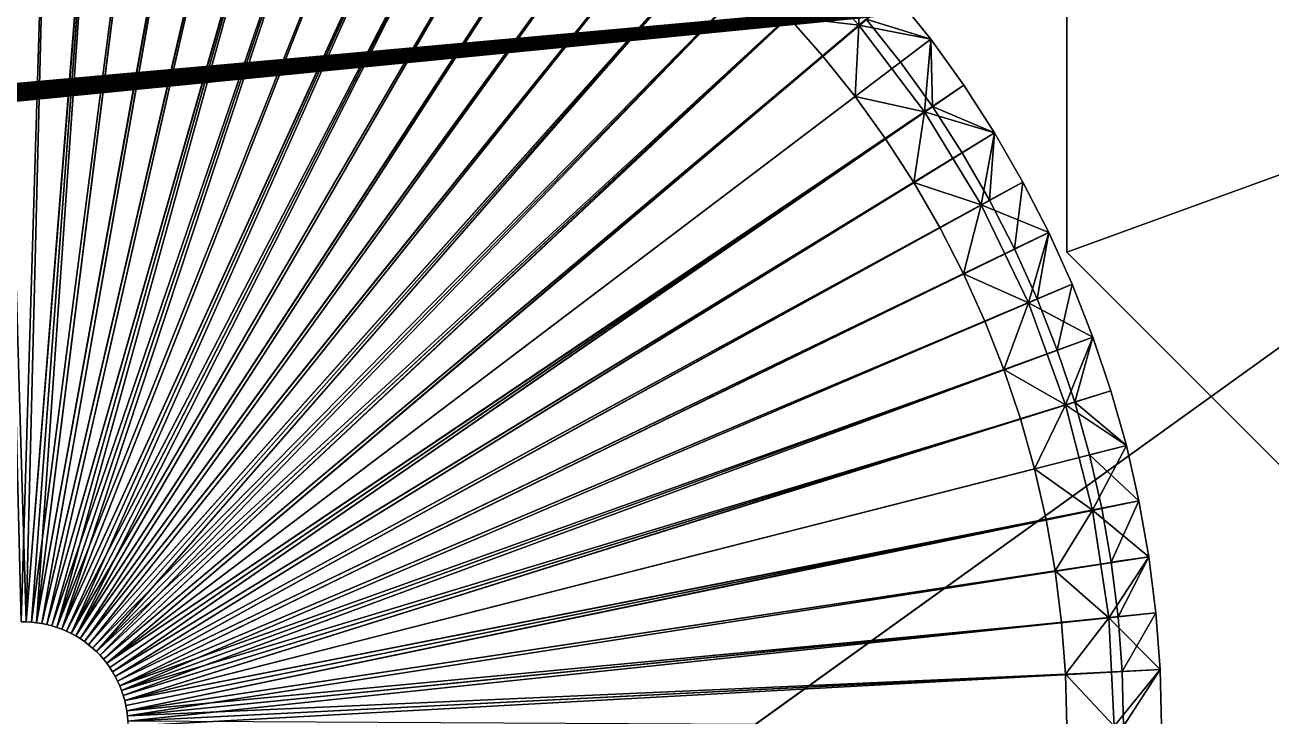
# Model space of a CAD drawing. Header units: millimetres. Extents: x 0 to 520, y -2 to 382.
# Drawn here: x 456.03 to 482.31, y 342.21 to 356.79 of the extents above; entities that cross this region are included whole.
import ezdxf

# ---------------------------------------------------------------- set-up
doc = ezdxf.new("R2010")
doc.units = ezdxf.units.MM

msp = doc.modelspace()

# ---------------------------------------------------------------- linework, layer by layer
at = {"layer": 'BRASS', "color": 52}
for points in [[(509.2, 369.2, 103), (10.8, 369.2, 103), (10.8, 10.8, 103)], [(509.2, 369.2, 103), (10.8, 10.8, 103), (509.2, 10.8, 103)], [(455.4017, 365.9925), (455.9452, 344.1993), (456.0548, 344.1993)], [(456.5983, 365.9925), (455.4017, 365.9925), (456.0548, 344.1993)], [(457.7935, 365.9329), (456.5983, 365.9925), (456.0548, 344.1993)], [(457.7935, 365.9329), (456.0548, 344.1993), (456.1644, 344.1938)], [(458.9842, 365.8137), (457.7935, 365.9329), (456.1644, 344.1938)], [(458.9842, 365.8137), (456.1644, 344.1938), (456.2736, 344.1829)], [(460.1676, 365.6354), (458.9842, 365.8137), (456.2736, 344.1829)], [(460.1676, 365.6354), (456.2736, 344.1829), (456.382, 344.1666)], [(461.3405, 365.3983), (460.1676, 365.6354), (456.382, 344.1666)], [(461.3405, 365.3983), (456.382, 344.1666), (456.4895, 344.1448)], [(462.5002, 365.103), (461.3405, 365.3983), (456.4895, 344.1448)], [(462.5002, 365.103), (456.4895, 344.1448), (456.5958, 344.1178)], [(462.5002, 365.103), (456.5958, 344.1178), (456.7007, 344.0854)], [(463.6437, 364.7503), (462.5002, 365.103), (456.7007, 344.0854)], [(463.6437, 364.7503), (456.7007, 344.0854), (456.8038, 344.0479)], [(464.7682, 364.341), (463.6437, 364.7503), (456.8038, 344.0479)], [(465.8709, 363.8761), (464.7682, 364.341), (456.8038, 344.0479)], [(455.4515, 363.9932, -14), (456.5485, 363.9932, -14), (455.9452, 344.1993, -14)], [(455.9452, 344.1993, -14), (456.5485, 363.9932, -14), (456.0548, 344.1993, -14)], [(456.5485, 363.9932, -14), (457.6441, 363.9385, -14), (456.0548, 344.1993, -14)], [(456.0548, 344.1993, -14), (457.6441, 363.9385, -14), (456.1644, 344.1938, -14)], [(456.1644, 344.1938, -14), (457.6441, 363.9385, -14), (456.2736, 344.1829, -14)], [(457.6441, 363.9385, -14), (458.7356, 363.8293, -14), (456.2736, 344.1829, -14)], [(458.7356, 363.8293, -14), (459.8203, 363.6658, -14), (456.2736, 344.1829, -14)], [(465.8709, 363.8761), (456.8038, 344.0479), (456.9048, 344.0053)], [(465.8709, 363.8761), (456.9048, 344.0053), (457.0037, 343.9577)], [(466.9491, 363.3569), (465.8709, 363.8761), (457.0037, 343.9577)], [(456.2736, 344.1829, -14), (459.8203, 363.6658, -14), (456.382, 344.1666, -14)], [(459.8203, 363.6658, -14), (460.8955, 363.4484, -14), (456.382, 344.1666, -14)], [(456.382, 344.1666, -14), (460.8955, 363.4484, -14), (456.4895, 344.1448, -14)], [(460.8955, 363.4484, -14), (461.9585, 363.1777, -14), (456.4895, 344.1448, -14)], [(468, 362.7846), (466.9491, 363.3569), (457.0037, 343.9577)], [(456.4895, 344.1448, -14), (461.9585, 363.1777, -14), (456.5958, 344.1178, -14)], [(461.9585, 363.1777, -14), (463.0067, 362.8544, -14), (456.5958, 344.1178, -14)], [(456.5958, 344.1178, -14), (463.0067, 362.8544, -14), (456.7007, 344.0854, -14)], [(463.0067, 362.8544, -14), (464.0375, 362.4792, -14), (456.7007, 344.0854, -14)], [(468, 362.7846), (457.0037, 343.9577), (457.1, 343.9053)], [(469.0211, 362.1606), (468, 362.7846), (457.1, 343.9053)], [(456.7007, 344.0854, -14), (464.0375, 362.4792, -14), (456.8038, 344.0479, -14)], [(464.0375, 362.4792, -14), (465.0483, 362.0531, -14), (456.8038, 344.0479, -14)], [(456.8038, 344.0479, -14), (465.0483, 362.0531, -14), (456.9048, 344.0053, -14)], [(465.0483, 362.0531, -14), (466.0366, 361.5772, -14), (456.9048, 344.0053, -14)], [(469.0211, 362.1606), (457.1, 343.9053), (457.1936, 343.8481)], [(470.0098, 361.4865), (469.0211, 362.1606), (457.1936, 343.8481)], [(456.9048, 344.0053, -14), (466.0366, 361.5772, -14), (457.0037, 343.9577, -14)], [(457.0037, 343.9577, -14), (466.0366, 361.5772, -14), (457.1, 343.9053, -14)], [(466.0366, 361.5772, -14), (467, 361.0526, -14), (457.1, 343.9053, -14)], [(470.0098, 361.4865), (457.1936, 343.8481), (457.2842, 343.7863)], [(470.9638, 360.764), (470.0098, 361.4865), (457.2842, 343.7863)], [(467, 361.0526, -14), (467.936, 360.4806, -14), (457.1, 343.9053, -14)], [(470.9638, 360.764), (457.2842, 343.7863), (457.3717, 343.72)], [(471.8805, 359.9947), (470.9638, 360.764), (457.3717, 343.72)], [(457.1, 343.9053, -14), (467.936, 360.4806, -14), (457.1936, 343.8481, -14)], [(467.936, 360.4806, -14), (468.8424, 359.8626, -14), (457.1936, 343.8481, -14)], [(457.1936, 343.8481, -14), (468.8424, 359.8626, -14), (457.2842, 343.7863, -14)], [(468.8424, 359.8626, -14), (469.7168, 359.2003, -14), (457.2842, 343.7863, -14)], [(471.8805, 359.9947), (457.3717, 343.72), (457.4557, 343.6495)], [(472.7577, 359.1808), (471.8805, 359.9947), (457.4557, 343.6495)], [(20.5, 359.5, 86), (499.5, 359.5, 86), (184.9589, 344.6495, 86)], [(184.9589, 344.6495, 86), (499.5, 359.5, 86), (185.0411, 344.6495, 86)], [(185.0411, 344.6495, 86), (499.5, 359.5, 86), (185.1233, 344.6454, 86)], [(185.1233, 344.6454, 86), (499.5, 359.5, 86), (185.2052, 344.6372, 86)], [(185.2052, 344.6372, 86), (499.5, 359.5, 86), (185.2865, 344.6249, 86)], [(185.2865, 344.6249, 86), (499.5, 359.5, 86), (185.3672, 344.6086, 86)], [(185.3672, 344.6086, 86), (499.5, 359.5, 86), (185.4469, 344.5883, 86)], [(185.4469, 344.5883, 86), (499.5, 359.5, 86), (185.5255, 344.5641, 86)], [(185.5255, 344.5641, 86), (499.5, 359.5, 86), (334.9589, 344.6495, 86)], [(334.9589, 344.6495, 86), (499.5, 359.5, 86), (335.0411, 344.6495, 86)], [(335.0411, 344.6495, 86), (499.5, 359.5, 86), (335.1233, 344.6454, 86)], [(335.1233, 344.6454, 86), (499.5, 359.5, 86), (335.2052, 344.6372, 86)], [(335.2052, 344.6372, 86), (499.5, 359.5, 86), (335.2865, 344.6249, 86)], [(335.2865, 344.6249, 86), (499.5, 359.5, 86), (335.3672, 344.6086, 86)], [(335.3672, 344.6086, 86), (499.5, 359.5, 86), (335.4469, 344.5883, 86)], [(335.4469, 344.5883, 86), (499.5, 359.5, 86), (335.5255, 344.5641, 86)], [(335.5255, 344.5641, 86), (499.5, 359.5, 86), (335.6028, 344.5359, 86)], [(335.6028, 344.5359, 86), (499.5, 359.5, 86), (335.6786, 344.504, 86)], [(335.6786, 344.504, 86), (499.5, 359.5, 86), (335.7527, 344.4683, 86)], [(335.7527, 344.4683, 86), (499.5, 359.5, 86), (335.825, 344.4289, 86)], [(335.825, 344.4289, 86), (499.5, 359.5, 86), (335.8952, 344.386, 86)], [(335.8952, 344.386, 86), (499.5, 359.5, 86), (335.9632, 344.3397, 86)], [(335.9632, 344.3397, 86), (499.5, 359.5, 86), (336.0288, 344.29, 86)], [(336.0288, 344.29, 86), (499.5, 359.5, 86), (336.0918, 344.2371, 86)], [(336.0918, 344.2371, 86), (499.5, 359.5, 86), (336.1521, 344.1812, 86)], [(336.1521, 344.1812, 86), (499.5, 359.5, 86), (336.2095, 344.1223, 86)], [(336.2095, 344.1223, 86), (499.5, 359.5, 86), (336.264, 344.0606, 86)], [(336.264, 344.0606, 86), (499.5, 359.5, 86), (336.3153, 343.9963, 86)], [(336.3153, 343.9963, 86), (499.5, 359.5, 86), (336.3633, 343.9295, 86)], [(336.3633, 343.9295, 86), (499.5, 359.5, 86), (336.4079, 343.8604, 86)], [(336.4079, 343.8604, 86), (499.5, 359.5, 86), (336.4491, 343.7891, 86)], [(336.4491, 343.7891, 86), (499.5, 359.5, 86), (336.4866, 343.7159, 86)], [(336.4866, 343.7159, 86), (499.5, 359.5, 86), (336.5204, 343.6409, 86)], [(336.5204, 343.6409, 86), (499.5, 359.5, 86), (336.5505, 343.5643, 86)], [(336.5505, 343.5643, 86), (499.5, 359.5, 86), (336.5767, 343.4863, 86)], [(336.5767, 343.4863, 86), (499.5, 359.5, 86), (336.599, 343.4071, 86)], [(336.599, 343.4071, 86), (499.5, 359.5, 86), (481.6847, 310.9963, 86)], [(481.6847, 310.9963, 86), (499.5, 359.5, 86), (481.736, 311.0606, 86)], [(481.736, 311.0606, 86), (499.5, 359.5, 86), (481.7905, 311.1223, 86)], [(481.7905, 311.1223, 86), (499.5, 359.5, 86), (481.8479, 311.1812, 86)], [(481.8479, 311.1812, 86), (499.5, 359.5, 86), (481.9082, 311.2371, 86)], [(481.9082, 311.2371, 86), (499.5, 359.5, 86), (481.9712, 311.29, 86)], [(481.9712, 311.29, 86), (499.5, 359.5, 86), (482.0368, 311.3397, 86)], [(482.0368, 311.3397, 86), (499.5, 359.5, 86), (482.1048, 311.386, 86)], [(482.1048, 311.386, 86), (499.5, 359.5, 86), (482.175, 311.4289, 86)], [(482.175, 311.4289, 86), (499.5, 359.5, 86), (482.2473, 311.4683, 86)], [(482.2473, 311.4683, 86), (499.5, 359.5, 86), (482.3214, 311.504, 86)], [(457.2842, 343.7863, -14), (469.7168, 359.2003, -14), (457.3717, 343.72, -14)], [(469.7168, 359.2003, -14), (470.5571, 358.4952, -14), (457.3717, 343.72, -14)], [(472.7577, 359.1808), (457.4557, 343.6495), (457.5361, 343.5749)], [(472.7577, 359.1808), (457.5361, 343.5749), (473.5932, 358.3241)], [(457.3717, 343.72, -14), (470.5571, 358.4952, -14), (457.4557, 343.6495, -14)], [(457.4557, 343.6495, -14), (470.5571, 358.4952, -14), (457.5361, 343.5749, -14)], [(470.5571, 358.4952, -14), (471.3612, 357.7491, -14), (457.5361, 343.5749, -14)], [(473.5932, 358.3241), (457.5361, 343.5749), (457.6127, 343.4964)], [(473.5932, 358.3241), (457.6127, 343.4964), (457.6853, 343.4141)], [(473.5932, 358.3241), (457.6853, 343.4141), (474.3851, 357.4269)], [(472.0594, 358.4649, -13), (473.5932, 358.3241, -12), (473.619, 356.7841, -13)], [(472.0594, 358.4649, -13), (473.619, 356.7841, -13), (472.1271, 356.9638, -14)], [(473.619, 356.7841, -13), (473.5932, 358.3241, -12), (474.3851, 357.4269, -12)], [(457.5361, 343.5749, -14), (471.3612, 357.7491, -14), (457.6127, 343.4964, -14)], [(457.6127, 343.4964, -14), (471.3612, 357.7491, -14), (472.1271, 356.9638, -14)], [(474.3851, 357.4269), (457.6853, 343.4141), (457.7537, 343.3284)], [(474.3851, 357.4269), (457.7537, 343.3284), (475.1312, 356.4913)], [(473.619, 356.7841, -13), (474.3851, 357.4269, -12), (475.1312, 356.4913, -12)], [(473.7722, 356.9127, -3), (474.3851, 357.4269, -3), (475.1312, 356.4913, -3)], [(474.3851, 357.4269, -4), (473.7722, 356.9127, -4), (475.1312, 356.4913, -4)], [(475.1312, 356.4913), (475.1312, 356.4913, -3), (474.3851, 357.4269, -3)], [(474.3851, 357.4269), (475.1312, 356.4913), (474.3851, 357.4269, -3)], [(475.1312, 356.4913, -4), (475.1312, 356.4913, -12), (474.3851, 357.4269, -12)], [(474.3851, 357.4269, -4), (475.1312, 356.4913, -4), (474.3851, 357.4269, -12)], [(457.6127, 343.4964, -14), (472.1271, 356.9638, -14), (457.6853, 343.4141, -14)], [(457.6853, 343.4141, -14), (472.1271, 356.9638, -14), (472.853, 356.1413, -14)], [(473.619, 356.7841, -13), (472.853, 356.1413, -14), (472.1271, 356.9638, -14)], [(473.619, 356.7841, -13), (473.5369, 355.2837, -14), (472.853, 356.1413, -14)], [(473.619, 356.7841, -13), (475.0035, 354.9564, -13), (473.5369, 355.2837, -14)], [(473.619, 356.7841, -13), (475.1312, 356.4913, -12), (475.0035, 354.9564, -13)], [(473.7722, 356.9127, -3), (475.1312, 356.4913, -3), (474.4935, 356.0083, -3)], [(473.7722, 356.9127, -3), (474.4935, 356.0083, -3), (474.4935, 356.0083, -4)], [(473.7722, 356.9127, -3), (474.4935, 356.0083, -4), (473.7722, 356.9127, -4)], [(475.1312, 356.4913, -4), (473.7722, 356.9127, -4), (474.4935, 356.0083, -4)], [(475.1312, 356.4913), (457.7537, 343.3284), (475.8297, 355.5197)], [(474.4935, 356.0083, -3), (475.1312, 356.4913, -3), (475.1687, 355.069, -3)], [(475.1312, 356.4913, -4), (474.4935, 356.0083, -4), (475.1687, 355.069, -4)], [(475.0035, 354.9564, -13), (475.1312, 356.4913, -12), (475.8297, 355.5197, -12)], [(475.8297, 355.5197), (475.8297, 355.5197, -3), (475.1312, 356.4913, -3)], [(475.1312, 356.4913), (475.8297, 355.5197), (475.1312, 356.4913, -3)], [(475.1687, 355.069, -3), (475.1312, 356.4913, -3), (475.8297, 355.5197, -3)], [(475.1312, 356.4913, -4), (475.1687, 355.069, -4), (475.8297, 355.5197, -4)], [(475.1312, 356.4913, -4), (475.8297, 355.5197, -4), (475.8297, 355.5197, -12)], [(475.1312, 356.4913, -4), (475.8297, 355.5197, -12), (475.1312, 356.4913, -12)], [(457.6853, 343.4141, -14), (472.853, 356.1413, -14), (457.7537, 343.3284, -14)], [(457.7537, 343.3284, -14), (472.853, 356.1413, -14), (473.5369, 355.2837, -14)], [(474.4935, 356.0083, -3), (475.1687, 355.069, -3), (475.1687, 355.069, -4)], [(474.4935, 356.0083, -3), (475.1687, 355.069, -4), (474.4935, 356.0083, -4)], [(475.8297, 355.5197), (457.7537, 343.3284), (457.8177, 343.2393)], [(475.8297, 355.5197), (457.8177, 343.2393), (457.8772, 343.1472)], [(475.8297, 355.5197), (457.8772, 343.1472), (476.479, 354.5144)], [(475.0035, 354.9564, -13), (475.8297, 355.5197, -12), (476.479, 354.5144, -12)], [(475.1687, 355.069, -3), (475.8297, 355.5197, -3), (476.479, 354.5144, -3)], [(475.8297, 355.5197, -4), (475.1687, 355.069, -4), (476.479, 354.5144, -4)], [(475.8297, 355.5197), (476.479, 354.5144), (476.479, 354.5144, -3)], [(475.8297, 355.5197), (476.479, 354.5144, -3), (475.8297, 355.5197, -3)], [(475.8297, 355.5197, -4), (476.479, 354.5144, -4), (476.479, 354.5144, -12)], [(475.8297, 355.5197, -4), (476.479, 354.5144, -12), (475.8297, 355.5197, -12)], [(457.7537, 343.3284, -14), (473.5369, 355.2837, -14), (474.1773, 354.393, -14)], [(475.0035, 354.9564, -13), (474.1773, 354.393, -14), (473.5369, 355.2837, -14)], [(475.0035, 354.9564, -13), (474.7724, 353.4716, -14), (474.1773, 354.393, -14)], [(475.0035, 354.9564, -13), (476.1991, 352.9998, -13), (474.7724, 353.4716, -14)], [(475.0035, 354.9564, -13), (476.479, 354.5144, -12), (476.1991, 352.9998, -13)], [(475.1687, 355.069, -3), (476.479, 354.5144, -3), (475.7963, 354.0973, -3)], [(475.1687, 355.069, -3), (475.7963, 354.0973, -3), (475.7963, 354.0973, -4)], [(475.1687, 355.069, -3), (475.7963, 354.0973, -4), (475.1687, 355.069, -4)], [(476.479, 354.5144, -4), (475.1687, 355.069, -4), (475.7963, 354.0973, -4)], [(457.7537, 343.3284, -14), (474.1773, 354.393, -14), (457.8177, 343.2393, -14)], [(457.8177, 343.2393, -14), (474.1773, 354.393, -14), (457.8772, 343.1472, -14)], [(476.479, 354.5144), (457.8772, 343.1472), (457.9321, 343.0522)], [(457.8772, 343.1472, -14), (474.1773, 354.393, -14), (474.7724, 353.4716, -14)], [(476.479, 354.5144), (457.9321, 343.0522), (477.0773, 353.4781)], [(475.7963, 354.0973, -3), (476.479, 354.5144, -3), (476.3747, 353.0955, -3)], [(476.479, 354.5144, -4), (475.7963, 354.0973, -4), (476.3747, 353.0955, -4)], [(476.1991, 352.9998, -13), (476.479, 354.5144, -12), (477.0773, 353.4781, -12)], [(476.3747, 353.0955, -3), (476.479, 354.5144, -3), (477.0773, 353.4781, -3)], [(476.479, 354.5144, -4), (476.3747, 353.0955, -4), (477.0773, 353.4781, -4)], [(477.0773, 353.4781), (477.0773, 353.4781, -3), (476.479, 354.5144, -3)], [(476.479, 354.5144), (477.0773, 353.4781), (476.479, 354.5144, -3)], [(476.479, 354.5144, -4), (477.0773, 353.4781, -4), (477.0773, 353.4781, -12)], [(476.479, 354.5144, -4), (477.0773, 353.4781, -12), (476.479, 354.5144, -12)], [(475.7963, 354.0973, -3), (476.3747, 353.0955, -3), (476.3747, 353.0955, -4)], [(475.7963, 354.0973, -3), (476.3747, 353.0955, -4), (475.7963, 354.0973, -4)], [(457.8772, 343.1472, -14), (474.7724, 353.4716, -14), (457.9321, 343.0522, -14)], [(477.0773, 353.4781), (457.9321, 343.0522), (457.9821, 342.9545)], [(457.9321, 343.0522, -14), (474.7724, 353.4716, -14), (475.3209, 352.5216, -14)], [(477.0773, 353.4781), (457.9821, 342.9545), (477.6233, 352.4132)], [(476.1991, 352.9998, -13), (475.3209, 352.5216, -14), (474.7724, 353.4716, -14)], [(476.1991, 352.9998, -13), (477.0773, 353.4781, -12), (477.6233, 352.4132, -12)], [(476.3747, 353.0955, -3), (477.0773, 353.4781, -3), (476.9025, 352.0661, -3)], [(477.0773, 353.4781, -4), (476.3747, 353.0955, -4), (476.9025, 352.0661, -4)], [(476.9025, 352.0661, -3), (477.0773, 353.4781, -3), (477.6233, 352.4132, -3)], [(477.0773, 353.4781, -4), (476.9025, 352.0661, -4), (477.6233, 352.4132, -4)], [(477.0773, 353.4781), (477.6233, 352.4132, -3), (477.0773, 353.4781, -3)], [(477.0773, 353.4781), (477.6233, 352.4132), (477.6233, 352.4132, -3)], [(477.0773, 353.4781, -4), (477.6233, 352.4132, -12), (477.0773, 353.4781, -12)], [(477.0773, 353.4781, -4), (477.6233, 352.4132, -4), (477.6233, 352.4132, -12)], [(476.1991, 352.9998, -13), (475.8213, 351.5454, -14), (475.3209, 352.5216, -14)], [(476.1991, 352.9998, -13), (477.194, 350.934, -13), (475.8213, 351.5454, -14)], [(476.1991, 352.9998, -13), (477.6233, 352.4132, -12), (477.194, 350.934, -13)], [(476.3747, 353.0955, -3), (476.9025, 352.0661, -4), (476.3747, 353.0955, -4)], [(476.3747, 353.0955, -3), (476.9025, 352.0661, -3), (476.9025, 352.0661, -4)], [(457.9321, 343.0522, -14), (475.3209, 352.5216, -14), (457.9821, 342.9545, -14)], [(457.9821, 342.9545, -14), (475.3209, 352.5216, -14), (475.8213, 351.5454, -14)], [(477.6233, 352.4132), (457.9821, 342.9545), (458.0272, 342.8546)], [(477.6233, 352.4132), (458.0272, 342.8546), (478.1154, 351.3224)], [(476.9025, 352.0661, -3), (477.6233, 352.4132, -3), (477.3782, 351.0117, -3)], [(477.6233, 352.4132, -4), (476.9025, 352.0661, -4), (477.3782, 351.0117, -4)], [(477.194, 350.934, -13), (477.6233, 352.4132, -12), (478.1154, 351.3224, -12)], [(477.3782, 351.0117, -3), (477.6233, 352.4132, -3), (478.1154, 351.3224, -3)], [(477.6233, 352.4132, -4), (477.3782, 351.0117, -4), (478.1154, 351.3224, -4)], [(477.6233, 352.4132), (478.1154, 351.3224, -3), (477.6233, 352.4132, -3)], [(477.6233, 352.4132), (478.1154, 351.3224), (478.1154, 351.3224, -3)], [(477.6233, 352.4132, -4), (478.1154, 351.3224, -12), (477.6233, 352.4132, -12)], [(477.6233, 352.4132, -4), (478.1154, 351.3224, -4), (478.1154, 351.3224, -12)], [(476.9025, 352.0661, -3), (477.3782, 351.0117, -4), (476.9025, 352.0661, -4)], [(476.9025, 352.0661, -3), (477.3782, 351.0117, -3), (477.3782, 351.0117, -4)], [(457.9821, 342.9545, -14), (475.8213, 351.5454, -14), (458.0272, 342.8546, -14)], [(458.0272, 342.8546, -14), (475.8213, 351.5454, -14), (476.2725, 350.5456, -14)], [(477.194, 350.934, -13), (476.2725, 350.5456, -14), (475.8213, 351.5454, -14)], [(478.1154, 351.3224), (458.0272, 342.8546), (458.0673, 342.7524)], [(478.1154, 351.3224), (458.0673, 342.7524), (478.5526, 350.2085)], [(477.194, 350.934, -13), (478.1154, 351.3224, -12), (478.5526, 350.2085, -12)], [(477.3782, 351.0117, -3), (478.1154, 351.3224, -3), (477.8009, 349.9349, -3)], [(478.1154, 351.3224, -4), (477.3782, 351.0117, -4), (477.8009, 349.9349, -4)], [(477.8009, 349.9349, -3), (478.1154, 351.3224, -3), (478.5526, 350.2085, -3)], [(478.1154, 351.3224, -4), (477.8009, 349.9349, -4), (478.5526, 350.2085, -4)], [(478.1154, 351.3224), (478.5526, 350.2085, -3), (478.1154, 351.3224, -3)], [(478.1154, 351.3224), (478.5526, 350.2085), (478.5526, 350.2085, -3)], [(478.1154, 351.3224, -4), (478.5526, 350.2085, -12), (478.1154, 351.3224, -12)], [(478.1154, 351.3224, -4), (478.5526, 350.2085, -4), (478.5526, 350.2085, -12)], [(477.194, 350.934, -13), (476.6732, 349.5244, -14), (476.2725, 350.5456, -14)], [(477.194, 350.934, -13), (477.9782, 348.7794, -13), (476.6732, 349.5244, -14)], [(477.194, 350.934, -13), (478.5526, 350.2085, -12), (477.9782, 348.7794, -13)], [(477.3782, 351.0117, -3), (477.8009, 349.9349, -4), (477.3782, 351.0117, -4)], [(477.3782, 351.0117, -3), (477.8009, 349.9349, -3), (477.8009, 349.9349, -4)], [(458.0272, 342.8546, -14), (476.2725, 350.5456, -14), (476.6732, 349.5244, -14)], [(478.5526, 350.2085), (458.0673, 342.7524), (458.1023, 342.6485)], [(478.5526, 350.2085), (458.1023, 342.6485), (478.9337, 349.0741)], [(477.8009, 349.9349, -3), (478.5526, 350.2085, -3), (478.1693, 348.8383, -3)], [(478.5526, 350.2085, -4), (477.8009, 349.9349, -4), (478.1693, 348.8383, -4)], [(477.9782, 348.7794, -13), (478.5526, 350.2085, -12), (478.9337, 349.0741, -12)], [(478.1693, 348.8383, -3), (478.5526, 350.2085, -3), (478.9337, 349.0741, -3)], [(478.5526, 350.2085, -4), (478.1693, 348.8383, -4), (478.9337, 349.0741, -4)], [(478.5526, 350.2085), (478.9337, 349.0741, -3), (478.5526, 350.2085, -3)], [(478.5526, 350.2085), (478.9337, 349.0741), (478.9337, 349.0741, -3)], [(478.9337, 349.0741, -4), (478.9337, 349.0741, -12), (478.5526, 350.2085, -12)], [(478.5526, 350.2085, -4), (478.9337, 349.0741, -4), (478.5526, 350.2085, -12)], [(477.8009, 349.9349, -3), (478.1693, 348.8383, -4), (477.8009, 349.9349, -4)], [(477.8009, 349.9349, -3), (478.1693, 348.8383, -3), (478.1693, 348.8383, -4)], [(458.0272, 342.8546, -14), (476.6732, 349.5244, -14), (458.0673, 342.7524, -14)], [(458.0673, 342.7524, -14), (476.6732, 349.5244, -14), (477.0226, 348.4846, -14)], [(477.9782, 348.7794, -13), (477.0226, 348.4846, -14), (476.6732, 349.5244, -14)], [(478.9337, 349.0741), (458.1023, 342.6485), (458.132, 342.5429)], [(478.9337, 349.0741), (458.132, 342.5429), (479.2579, 347.9222)], [(477.9782, 348.7794, -13), (478.9337, 349.0741, -12), (479.2579, 347.9222, -12)], [(478.1693, 348.8383, -3), (478.9337, 349.0741, -3), (479.2579, 347.9222, -3)], [(478.9337, 349.0741, -4), (478.1693, 348.8383, -4), (479.2579, 347.9222, -4)], [(478.9337, 349.0741), (479.2579, 347.9222, -3), (478.9337, 349.0741, -3)], [(478.9337, 349.0741), (479.2579, 347.9222), (479.2579, 347.9222, -3)], [(478.9337, 349.0741, -4), (479.2579, 347.9222, -12), (478.9337, 349.0741, -12)], [(478.9337, 349.0741, -4), (479.2579, 347.9222, -4), (479.2579, 347.9222, -12)], [(477.9782, 348.7794, -13), (477.3197, 347.4287, -14), (477.0226, 348.4846, -14)], [(477.9782, 348.7794, -13), (478.544, 346.5574, -13), (477.3197, 347.4287, -14)], [(477.9782, 348.7794, -13), (479.2579, 347.9222, -12), (478.544, 346.5574, -13)], [(478.1693, 348.8383, -3), (479.2579, 347.9222, -3), (478.4826, 347.7248, -3)], [(478.1693, 348.8383, -3), (478.4826, 347.7248, -4), (478.1693, 348.8383, -4)], [(478.1693, 348.8383, -3), (478.4826, 347.7248, -3), (478.4826, 347.7248, -4)], [(479.2579, 347.9222, -4), (478.1693, 348.8383, -4), (478.4826, 347.7248, -4)], [(458.0673, 342.7524, -14), (477.0226, 348.4846, -14), (458.1023, 342.6485, -14)], [(458.1023, 342.6485, -14), (477.0226, 348.4846, -14), (458.132, 342.5429, -14)], [(458.132, 342.5429, -14), (477.0226, 348.4846, -14), (477.3197, 347.4287, -14)], [(479.2579, 347.9222), (458.132, 342.5429), (479.5241, 346.7555)], [(478.4826, 347.7248, -3), (479.2579, 347.9222, -3), (479.5241, 346.7555, -3)], [(479.2579, 347.9222, -4), (478.4826, 347.7248, -4), (479.5241, 346.7555, -4)], [(478.544, 346.5574, -13), (479.2579, 347.9222, -12), (479.5241, 346.7555, -12)], [(479.2579, 347.9222), (479.5241, 346.7555, -3), (479.2579, 347.9222, -3)], [(479.2579, 347.9222), (479.5241, 346.7555), (479.5241, 346.7555, -3)], [(479.2579, 347.9222, -4), (479.5241, 346.7555, -12), (479.2579, 347.9222, -12)], [(479.2579, 347.9222, -4), (479.5241, 346.7555, -4), (479.5241, 346.7555, -12)], [(478.4826, 347.7248, -3), (479.5241, 346.7555, -3), (478.74, 346.597, -3)], [(478.4826, 347.7248, -3), (478.74, 346.597, -4), (478.4826, 347.7248, -4)], [(478.4826, 347.7248, -3), (478.74, 346.597, -3), (478.74, 346.597, -4)], [(479.5241, 346.7555, -4), (478.4826, 347.7248, -4), (478.74, 346.597, -4)], [(458.132, 342.5429, -14), (477.3197, 347.4287, -14), (477.5638, 346.3592, -14)], [(478.544, 346.5574, -13), (477.5638, 346.3592, -14), (477.3197, 347.4287, -14)], [(479.5241, 346.7555), (458.132, 342.5429), (458.1564, 342.4359)], [(479.5241, 346.7555), (458.1564, 342.4359), (458.1754, 342.3279)], [(479.5241, 346.7555), (458.1754, 342.3279), (479.7319, 345.577)], [(478.544, 346.5574, -13), (479.5241, 346.7555, -12), (479.7319, 345.577, -12)], [(478.74, 346.597, -3), (479.5241, 346.7555, -3), (478.9409, 345.4578, -3)], [(479.5241, 346.7555, -4), (478.74, 346.597, -4), (478.9409, 345.4578, -4)], [(478.9409, 345.4578, -3), (479.5241, 346.7555, -3), (479.7319, 345.577, -3)], [(479.5241, 346.7555, -4), (478.9409, 345.4578, -4), (479.7319, 345.577, -4)], [(479.5241, 346.7555), (479.7319, 345.577, -3), (479.5241, 346.7555, -3)], [(479.5241, 346.7555), (479.7319, 345.577), (479.7319, 345.577, -3)], [(479.5241, 346.7555, -4), (479.7319, 345.577, -12), (479.5241, 346.7555, -12)], [(479.5241, 346.7555, -4), (479.7319, 345.577, -4), (479.7319, 345.577, -12)], [(478.544, 346.5574, -13), (477.7543, 345.2789, -14), (477.5638, 346.3592, -14)], [(478.544, 346.5574, -13), (478.8857, 344.2901, -13), (477.7543, 345.2789, -14)], [(478.544, 346.5574, -13), (479.7319, 345.577, -12), (478.8857, 344.2901, -13)], [(478.74, 346.597, -3), (478.9409, 345.4578, -4), (478.74, 346.597, -4)], [(478.74, 346.597, -3), (478.9409, 345.4578, -3), (478.9409, 345.4578, -4)], [(458.132, 342.5429, -14), (477.5638, 346.3592, -14), (458.1564, 342.4359, -14)], [(458.1564, 342.4359, -14), (477.5638, 346.3592, -14), (458.1754, 342.3279, -14)], [(458.1754, 342.3279, -14), (477.5638, 346.3592, -14), (477.7543, 345.2789, -14)], [(479.7319, 345.577), (458.1754, 342.3279), (458.1891, 342.219)], [(479.7319, 345.577), (458.1891, 342.219), (479.8807, 344.3896)], [(478.8857, 344.2901, -13), (479.7319, 345.577, -12), (479.8807, 344.3896, -12)], [(478.9409, 345.4578, -3), (479.7319, 345.577, -3), (479.0847, 344.31, -3)], [(479.7319, 345.577, -4), (478.9409, 345.4578, -4), (479.0847, 344.31, -4)], [(478.9409, 345.4578, -3), (479.0847, 344.31, -4), (478.9409, 345.4578, -4)], [(478.9409, 345.4578, -3), (479.0847, 344.31, -3), (479.0847, 344.31, -4)], [(479.0847, 344.31, -3), (479.7319, 345.577, -3), (479.8807, 344.3896, -3)], [(479.7319, 345.577, -4), (479.0847, 344.31, -4), (479.8807, 344.3896, -4)], [(479.7319, 345.577), (479.8807, 344.3896, -3), (479.7319, 345.577, -3)], [(479.7319, 345.577), (479.8807, 344.3896), (479.8807, 344.3896, -3)], [(479.8807, 344.3896, -4), (479.8807, 344.3896, -12), (479.7319, 345.577, -12)], [(479.7319, 345.577, -4), (479.8807, 344.3896, -4), (479.7319, 345.577, -12)], [(458.1754, 342.3279, -14), (477.7543, 345.2789, -14), (477.8907, 344.1905, -14)], [(478.8857, 344.2901, -13), (477.8907, 344.1905, -14), (477.7543, 345.2789, -14)], [(479.8807, 344.3896), (458.1891, 342.219), (458.1973, 342.1097)], [(479.8807, 344.3896), (458.1973, 342.1097), (479.9702, 343.1963)], [(478.8857, 344.2901, -13), (479.8807, 344.3896, -12), (479.9702, 343.1963, -12)], [(479.0847, 344.31, -3), (479.8807, 344.3896, -3), (479.1712, 343.1564, -3)], [(479.8807, 344.3896, -4), (479.0847, 344.31, -4), (479.1712, 343.1564, -4)], [(479.1712, 343.1564, -3), (479.8807, 344.3896, -3), (479.9702, 343.1963, -3)], [(479.8807, 344.3896, -4), (479.1712, 343.1564, -4), (479.9702, 343.1963, -4)], [(479.8807, 344.3896), (479.9702, 343.1963, -3), (479.8807, 344.3896, -3)], [(479.8807, 344.3896), (479.9702, 343.1963), (479.9702, 343.1963, -3)], [(479.8807, 344.3896, -4), (479.9702, 343.1963, -12), (479.8807, 344.3896, -12)], [(479.8807, 344.3896, -4), (479.9702, 343.1963, -4), (479.9702, 343.1963, -12)], [(456.0548, 344.1993, -14), (455.9452, 344.1993), (455.9452, 344.1993, -14)], [(456.0548, 344.1993), (455.9452, 344.1993), (456.0548, 344.1993, -14)], [(456.1644, 344.1938, -14), (456.0548, 344.1993), (456.0548, 344.1993, -14)], [(456.1644, 344.1938), (456.0548, 344.1993), (456.1644, 344.1938, -14)], [(456.2736, 344.1829, -14), (456.2736, 344.1829), (456.1644, 344.1938, -14)], [(456.2736, 344.1829), (456.1644, 344.1938), (456.1644, 344.1938, -14)], [(456.382, 344.1666, -14), (456.2736, 344.1829), (456.2736, 344.1829, -14)], [(456.382, 344.1666), (456.2736, 344.1829), (456.382, 344.1666, -14)], [(456.4895, 344.1448, -14), (456.382, 344.1666), (456.382, 344.1666, -14)], [(456.4895, 344.1448), (456.382, 344.1666), (456.4895, 344.1448, -14)], [(456.5958, 344.1178, -14), (456.4895, 344.1448), (456.4895, 344.1448, -14)], [(456.5958, 344.1178), (456.4895, 344.1448), (456.5958, 344.1178, -14)], [(456.7007, 344.0854, -14), (456.5958, 344.1178), (456.5958, 344.1178, -14)], [(456.7007, 344.0854), (456.5958, 344.1178), (456.7007, 344.0854, -14)], [(456.8038, 344.0479, -14), (456.8038, 344.0479), (456.7007, 344.0854, -14)], [(456.8038, 344.0479), (456.7007, 344.0854), (456.7007, 344.0854, -14)], [(458.1754, 342.3279, -14), (477.8907, 344.1905, -14), (458.1891, 342.219, -14)], [(458.1891, 342.219, -14), (477.8907, 344.1905, -14), (477.9727, 343.0966, -14)], [(478.8857, 344.2901, -13), (477.9727, 343.0966, -14), (477.8907, 344.1905, -14)], [(478.8857, 344.2901, -13), (479, 342, -13), (477.9727, 343.0966, -14)], [(478.8857, 344.2901, -13), (479.9702, 343.1963, -12), (479, 342, -13)], [(479.0847, 344.31, -3), (479.1712, 343.1564, -4), (479.0847, 344.31, -4)], [(479.0847, 344.31, -3), (479.1712, 343.1564, -3), (479.1712, 343.1564, -4)], [(456.9048, 344.0053, -14), (456.9048, 344.0053), (456.8038, 344.0479, -14)], [(456.9048, 344.0053), (456.8038, 344.0479), (456.8038, 344.0479, -14)], [(457.0037, 343.9577, -14), (456.9048, 344.0053), (456.9048, 344.0053, -14)], [(457.0037, 343.9577), (456.9048, 344.0053), (457.0037, 343.9577, -14)], [(457.1, 343.9053), (457.0037, 343.9577), (457.1, 343.9053, -14)], [(457.1, 343.9053, -14), (457.0037, 343.9577), (457.0037, 343.9577, -14)], [(457.1936, 343.8481), (457.1, 343.9053), (457.1936, 343.8481, -14)], [(457.1936, 343.8481, -14), (457.1, 343.9053), (457.1, 343.9053, -14)], [(457.2842, 343.7863), (457.1936, 343.8481), (457.2842, 343.7863, -14)], [(457.2842, 343.7863, -14), (457.1936, 343.8481), (457.1936, 343.8481, -14)], [(457.3717, 343.72), (457.2842, 343.7863), (457.3717, 343.72, -14)], [(457.3717, 343.72, -14), (457.2842, 343.7863), (457.2842, 343.7863, -14)], [(457.4557, 343.6495), (457.3717, 343.72), (457.4557, 343.6495, -14)], [(457.4557, 343.6495, -14), (457.3717, 343.72), (457.3717, 343.72, -14)], [(457.5361, 343.5749, -14), (457.5361, 343.5749), (457.4557, 343.6495, -14)], [(457.5361, 343.5749), (457.4557, 343.6495), (457.4557, 343.6495, -14)], [(457.6127, 343.4964), (457.5361, 343.5749), (457.6127, 343.4964, -14)], [(457.6127, 343.4964, -14), (457.5361, 343.5749), (457.5361, 343.5749, -14)], [(336.599, 343.4071, 86), (481.6847, 310.9963, 86), (336.6173, 343.3269, 86)], [(336.6173, 343.3269, 86), (481.6367, 310.9295, 86), (336.6316, 343.2459, 86)], [(336.6173, 343.3269, 86), (481.6847, 310.9963, 86), (481.6367, 310.9295, 86)], [(457.6853, 343.4141), (457.6127, 343.4964), (457.6853, 343.4141, -14)], [(457.6853, 343.4141, -14), (457.6127, 343.4964), (457.6127, 343.4964, -14)], [(457.7537, 343.3284, -14), (457.7537, 343.3284), (457.6853, 343.4141, -14)], [(457.7537, 343.3284), (457.6853, 343.4141), (457.6853, 343.4141, -14)], [(457.8177, 343.2393), (457.7537, 343.3284), (457.8177, 343.2393, -14)], [(457.8177, 343.2393, -14), (457.7537, 343.3284), (457.7537, 343.3284, -14)], [(336.6316, 343.2459, 86), (481.5921, 310.8604, 86), (336.6418, 343.1643, 86)], [(336.6316, 343.2459, 86), (481.6367, 310.9295, 86), (481.5921, 310.8604, 86)], [(336.6418, 343.1643, 86), (481.5509, 310.7891, 86), (336.6479, 343.0822, 86)], [(336.6418, 343.1643, 86), (481.5921, 310.8604, 86), (481.5509, 310.7891, 86)], [(336.6479, 343.0822, 86), (481.5134, 310.7159, 86), (336.65, 343, 86)], [(336.6479, 343.0822, 86), (481.5509, 310.7891, 86), (481.5134, 310.7159, 86)], [(336.65, 343, 86), (481.4796, 310.6409, 86), (336.6479, 342.9178, 86)], [(336.65, 343, 86), (481.5134, 310.7159, 86), (481.4796, 310.6409, 86)], [(457.8772, 343.1472), (457.8177, 343.2393), (457.8772, 343.1472, -14)], [(457.8772, 343.1472, -14), (457.8177, 343.2393), (457.8177, 343.2393, -14)], [(457.9321, 343.0522), (457.8772, 343.1472), (457.9321, 343.0522, -14)], [(457.9321, 343.0522, -14), (457.8772, 343.1472), (457.8772, 343.1472, -14)], [(457.9821, 342.9545, -14), (457.9821, 342.9545), (457.9321, 343.0522, -14)], [(457.9821, 342.9545), (457.9321, 343.0522), (457.9321, 343.0522, -14)], [(458.1891, 342.219, -14), (477.9727, 343.0966, -14), (458.1973, 342.1097, -14)], [(479.9702, 343.1963), (458.1973, 342.1097), (458.2, 342)], [(458.1973, 342.1097, -14), (477.9727, 343.0966, -14), (478, 342, -14)], [(479.9702, 343.1963), (458.2, 342), (480, 342)], [(479, 342, -13), (478, 342, -14), (477.9727, 343.0966, -14)], [(479.9702, 343.1963, -12), (480, 342, -12), (479, 342, -13)], [(479.1712, 343.1564, -3), (479.9702, 343.1963, -3), (479.2, 342, -3)], [(479.9702, 343.1963, -4), (479.1712, 343.1564, -4), (479.2, 342, -4)], [(479.1712, 343.1564, -3), (479.2, 342, -3), (479.2, 342, -4)], [(479.1712, 343.1564, -3), (479.2, 342, -4), (479.1712, 343.1564, -4)], [(479.2, 342, -3), (479.9702, 343.1963, -3), (480, 342, -3)], [(479.9702, 343.1963, -4), (479.2, 342, -4), (480, 342, -4)], [(479.9702, 343.1963), (480, 342), (480, 342, -3)], [(479.9702, 343.1963), (480, 342, -3), (479.9702, 343.1963, -3)], [(479.9702, 343.1963, -4), (480, 342, -4), (480, 342, -12)], [(479.9702, 343.1963, -4), (480, 342, -12), (479.9702, 343.1963, -12)], [(336.6316, 342.7541, 86), (481.401, 310.4071, 86), (336.6173, 342.6731, 86)], [(336.6418, 342.8357, 86), (481.4233, 310.4863, 86), (336.6316, 342.7541, 86)], [(336.6316, 342.7541, 86), (481.4233, 310.4863, 86), (481.401, 310.4071, 86)], [(336.6479, 342.9178, 86), (481.4495, 310.5643, 86), (336.6418, 342.8357, 86)], [(336.6418, 342.8357, 86), (481.4495, 310.5643, 86), (481.4233, 310.4863, 86)], [(336.6479, 342.9178, 86), (481.4796, 310.6409, 86), (481.4495, 310.5643, 86)], [(458.0272, 342.8546, -14), (458.0272, 342.8546), (457.9821, 342.9545, -14)], [(458.0272, 342.8546), (457.9821, 342.9545), (457.9821, 342.9545, -14)], [(458.0673, 342.7524, -14), (458.0272, 342.8546), (458.0272, 342.8546, -14)], [(458.0673, 342.7524), (458.0272, 342.8546), (458.0673, 342.7524, -14)], [(458.1023, 342.6485, -14), (458.1023, 342.6485), (458.0673, 342.7524, -14)], [(458.1023, 342.6485), (458.0673, 342.7524), (458.0673, 342.7524, -14)], [(336.5767, 342.5137, 86), (481.3582, 310.1643, 86), (336.5505, 342.4357, 86)], [(336.599, 342.5929, 86), (481.3684, 310.2459, 86), (336.5767, 342.5137, 86)], [(336.5767, 342.5137, 86), (481.3684, 310.2459, 86), (481.3582, 310.1643, 86)], [(336.6173, 342.6731, 86), (481.3827, 310.3269, 86), (336.599, 342.5929, 86)], [(336.599, 342.5929, 86), (481.3827, 310.3269, 86), (481.3684, 310.2459, 86)], [(336.6173, 342.6731, 86), (481.401, 310.4071, 86), (481.3827, 310.3269, 86)], [(458.132, 342.5429, -14), (458.132, 342.5429), (458.1023, 342.6485, -14)], [(458.132, 342.5429), (458.1023, 342.6485), (458.1023, 342.6485, -14)], [(458.1564, 342.4359, -14), (458.132, 342.5429), (458.132, 342.5429, -14)], [(458.1564, 342.4359), (458.132, 342.5429), (458.1564, 342.4359, -14)], [(336.4866, 342.2841, 86), (481.3521, 309.9178, 86), (336.4491, 342.2109, 86)], [(336.5204, 342.3591, 86), (481.35, 310, 86), (336.4866, 342.2841, 86)], [(336.4866, 342.2841, 86), (481.35, 310, 86), (481.3521, 309.9178, 86)], [(336.5505, 342.4357, 86), (481.3521, 310.0822, 86), (336.5204, 342.3591, 86)], [(336.5204, 342.3591, 86), (481.3521, 310.0822, 86), (481.35, 310, 86)], [(336.5505, 342.4357, 86), (481.3582, 310.1643, 86), (481.3521, 310.0822, 86)], [(458.1754, 342.3279, -14), (458.1754, 342.3279), (458.1564, 342.4359, -14)], [(458.1754, 342.3279), (458.1564, 342.4359), (458.1564, 342.4359, -14)], [(458.1891, 342.219, -14), (458.1891, 342.219), (458.1754, 342.3279, -14)], [(458.1891, 342.219), (458.1754, 342.3279), (458.1754, 342.3279, -14)], [(458.1973, 342.1097, -14), (458.1973, 342.1097), (458.1891, 342.219, -14)], [(458.1973, 342.1097), (458.1891, 342.219), (458.1891, 342.219, -14)]]:
    msp.add_3dface(points, dxfattribs=at)
at = {"layer": 'TEAK', "color": 34}
for points in [[(478, 360), (478, 352), (478, 360, 78)], [(478, 360, 78), (478, 352), (478, 352, 78)], [(500, 360), (478, 352), (478, 360)], [(500, 360), (492, 338), (478, 352)], [(478, 352, 78), (500, 360, 78), (478, 360, 78)], [(492, 338, 78), (500, 360, 78), (478, 352, 78)], [(478, 352), (492, 338), (478, 352, 78)], [(478, 352, 78), (492, 338), (492, 338, 78)]]:
    msp.add_3dface(points, dxfattribs=at)

doc.saveas('drawing.dxf')
